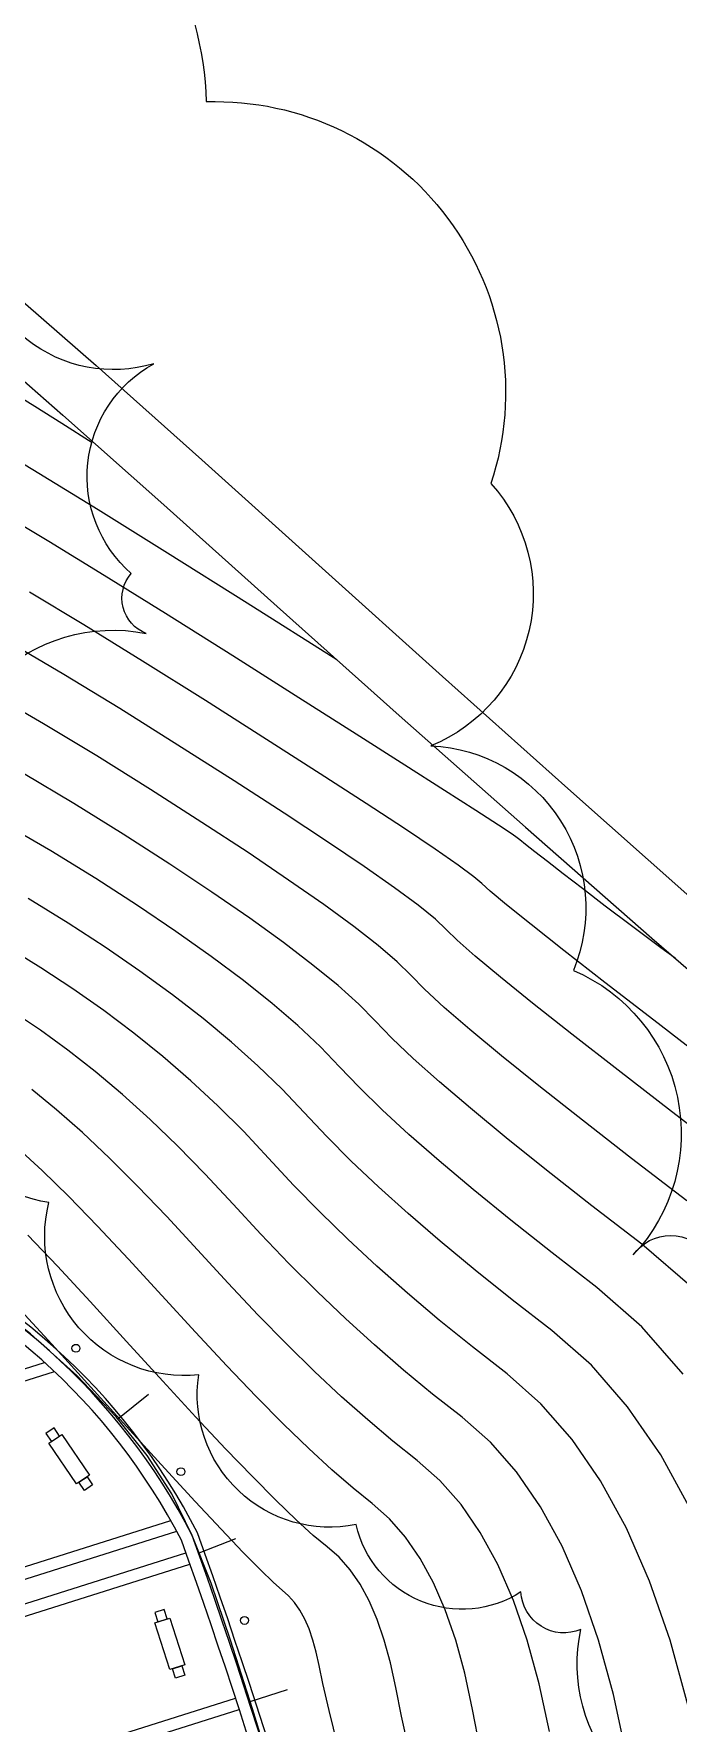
# Model space of a CAD drawing. Extents: x 351134 to 737836, y 2693212 to 3319468.
# Drawn here: x 607739 to 624113, y 2860390 to 2903320 of the extents above; entities that cross this region are included whole.
import ezdxf

# ---------------------------------------------------------------- set-up
doc = ezdxf.new("R2010")
doc.units = 0
doc.linetypes.add('0', pattern=[1, 1])
for name, color, linetype in [('00景观层', 10, 'CONTINUOUS'), ('DGX', 8, 'CONTINUOUS'), ('交通3', 1, '0'), ('地貌3', 4, '0'), ('景观层', 1, 'CONTINUOUS'), ('绿化', 3, 'CONTINUOUS')]:
    doc.layers.add(name, color=color, linetype=linetype)

msp = doc.modelspace()

# ---------------------------------------------------------------- linework, layer by layer
at = {"layer": '00景观层', "color": 1, "linetype": '0'}
for p, q in [((609875, 2868121, 2703), (610654, 2868748, -189528)), ((609875, 2868121, 2703), (610654, 2868748, -189528)), ((609875, 2868121, 2703), (610654, 2868748, -189528)), ((609875, 2868121, 2703), (610654, 2868748, -189528)), ((611939, 2864721, -189528), (612870, 2865087, -189528)), ((611939, 2864721, -189528), (612870, 2865087, -189528)), ((611939, 2864721, -189528), (612870, 2865087, -189528)), ((611939, 2864721, -189528), (612870, 2865087, -189528)), ((613235, 2860938, -189528), (614188, 2861243, -189528)), ((613235, 2860938, -189528), (614188, 2861243, -189528)), ((613235, 2860938, -189528), (614188, 2861243, -189528)), ((613235, 2860938, -189528), (614188, 2861243, -189528))]:
    msp.add_line(p, q, dxfattribs=at)
at = {"layer": '00景观层', "color": 7, "flags": 128}
for points in [[(617349, 2842819), (617529, 2842883), (616090, 2846895), (617208, 2847275), (617100, 2847498, 0.029317), (611903, 2865224, 0.184836), (603113, 2873082, 0.123687), (596175, 2872565, -0.216099), (592203, 2868810), (593652, 2864230), (584976, 2861486), (583053, 2867567), (570470, 2863588, -0.29768), (558374, 2857213, 0.003987), (558127, 2857234)], [(617349, 2842819), (617529, 2842883), (616090, 2846895), (617208, 2847275), (617100, 2847498, 0.029317), (611903, 2865224, 0.184836), (603113, 2873082, 0.123687), (596175, 2872565, -0.216099), (592203, 2868810), (593652, 2864230), (584976, 2861486), (583053, 2867567), (570470, 2863588, -0.29768), (558374, 2857213, 0.003987), (558127, 2857234)], [(602030, 2823466), (608706, 2829980), (608986, 2829694), (616795, 2837313), (616543, 2837572), (617209, 2842928), (617337, 2842973), (615897, 2846988), (616999, 2847363), (616957, 2847447, 0.029328), (611765, 2865164, 0.18445), (603073, 2872937, 0.122199), (596287, 2872444, -0.20777), (592390, 2868717), (593840, 2864132), (584878, 2861298), (582955, 2867379), (570572, 2863463, -0.296393), (558360, 2857063, 0.003987), (558115, 2857084)], [(602030, 2823466), (608706, 2829980), (608986, 2829694), (616795, 2837313), (616543, 2837572), (617209, 2842928), (617337, 2842973), (615897, 2846988), (616999, 2847363), (616957, 2847447, 0.029328), (611765, 2865164, 0.18445), (603073, 2872937, 0.122199), (596287, 2872444, -0.20777), (592390, 2868717), (593840, 2864132), (584878, 2861298), (582955, 2867379), (570572, 2863463, -0.296393), (558360, 2857063, 0.003987), (558115, 2857084)]]:
    msp.add_lwpolyline(points, format="xyb", dxfattribs=at)
at = {"layer": '00景观层', "color": 1, "linetype": '0', "elevation": 9809472}
msp.add_lwpolyline([(613892, 2858821), (613293, 2860759), (612736, 2862500), (612242, 2863952), (611765, 2865164), (611245, 2866217), (610620, 2867194), (609829, 2868178), (608829, 2869225), (607660, 2870283), (606379, 2871277), (605044, 2872128), (603713, 2872759), (602433, 2873116), (601202, 2873235), (600009, 2873176), (598840, 2872998), (597684, 2872761)], dxfattribs=at)
msp.add_lwpolyline([(613892, 2858821), (613293, 2860759), (612736, 2862500), (612242, 2863952), (611765, 2865164), (611245, 2866217), (610620, 2867194), (609829, 2868178), (608829, 2869225), (607660, 2870283), (606379, 2871277), (605044, 2872128), (603713, 2872759), (602433, 2873116), (601202, 2873235), (600009, 2873176), (598840, 2872998), (597684, 2872761)], dxfattribs=at)
msp.add_lwpolyline([(613892, 2858821), (613293, 2860759), (612736, 2862500), (612242, 2863952), (611765, 2865164), (611245, 2866217), (610620, 2867194), (609829, 2868178), (608829, 2869225), (607660, 2870283), (606379, 2871277), (605044, 2872128), (603713, 2872759), (602433, 2873116), (601202, 2873235), (600009, 2873176), (598840, 2872998), (597684, 2872761)], dxfattribs=at)
msp.add_lwpolyline([(613892, 2858821), (613293, 2860759), (612736, 2862500), (612242, 2863952), (611765, 2865164), (611245, 2866217), (610620, 2867194), (609829, 2868178), (608829, 2869225), (607660, 2870283), (606379, 2871277), (605044, 2872128), (603713, 2872759), (602433, 2873116), (601202, 2873235), (600009, 2873176), (598840, 2872998), (597684, 2872761)], dxfattribs=at)
at = {"layer": '00景观层', "color": 8, "linetype": 'Continuous', "flags": 128}
msp.add_lwpolyline([(601948, 2823805), (608712, 2830404), (608991, 2830118), (616371, 2837318), (616227, 2837466), (616934, 2843148), (616953, 2843154), (615511, 2847174), (616625, 2847552, 0.029015), (611490, 2865044, 0.18366), (602993, 2872646, 0.119144), (596511, 2872201, -0.191924), (592755, 2868538), (594211, 2863935), (584677, 2860919), (582752, 2867007), (570775, 2863212, -0.292375), (558404, 2856758)], format="xyb", dxfattribs=at)
msp.add_lwpolyline([(601948, 2823805), (608712, 2830404), (608991, 2830118), (616371, 2837318), (616227, 2837466), (616934, 2843148), (616953, 2843154), (615511, 2847174), (616625, 2847552, 0.029015), (611490, 2865044, 0.18366), (602993, 2872646, 0.119144), (596511, 2872201, -0.191924), (592755, 2868538), (594211, 2863935), (584677, 2860919), (582752, 2867007), (570775, 2863212, -0.292375), (558404, 2856758)], format="xyb", dxfattribs=at)
at = {"layer": '00景观层', "color": 250, "linetype": 'Continuous', "flags": 128}
for points in [[(593849, 2865079), (608014, 2869559)], [(593849, 2865079), (608014, 2869559)], [(593939, 2864793), (608267, 2869324)], [(593939, 2864793), (608267, 2869324)], [(583429, 2856749), (611222, 2865539)], [(583429, 2856749), (611222, 2865539)], [(583604, 2856490), (611370, 2865271)], [(583604, 2856490), (611370, 2865271)], [(583878, 2855947), (611606, 2864717)], [(583878, 2855947), (611606, 2864717)], [(583978, 2855664), (611707, 2864434)], [(583978, 2855664), (611707, 2864434)], [(569840, 2847417), (612867, 2861025)], [(569840, 2847417), (612867, 2861025)], [(570018, 2847159), (612960, 2860740)], [(570018, 2847159), (612960, 2860740)]]:
    msp.add_lwpolyline(points, dxfattribs=at)
at = {"layer": '00景观层', "color": 1, "linetype": '0'}
for centre in [(608809, 2869917, -189528), (608809, 2869917, -189528), (608809, 2869917, -189528), (608809, 2869917, -189528), (611478, 2866781, -189528), (611478, 2866781, -189528), (611478, 2866781, -189528), (611478, 2866781, -189528), (613093, 2863002, -189528), (613093, 2863002, -189528), (613093, 2863002, -189528), (613093, 2863002, -189528)]:
    msp.add_circle(centre, 100, dxfattribs=at)
at = {"layer": 'DGX', "color": 8, "linetype": 'Continuous'}
for points in [[(615439, 2887408), (613159, 2888850), (611136, 2890121), (609372, 2891220), (607867, 2892147), (606621, 2892902), (605633, 2893486), (604903, 2893897), (604432, 2894137), (603978, 2894348), (603297, 2894673), (602390, 2895114), (601258, 2895668), (599899, 2896337), (598314, 2897121), (596503, 2898019), (594465, 2899032)], [(609225, 2892923), (608449, 2893413), (607762, 2893845), (607162, 2894218), (606651, 2894534), (606227, 2894790), (605891, 2894989), (605643, 2895129), (605483, 2895210), (605328, 2895282), (605097, 2895392), (604789, 2895542), (604404, 2895731), (603942, 2895958), (603403, 2896224), (602787, 2896530), (602095, 2896874)], [(624331, 2873661), (622929, 2874738), (621677, 2875712), (620575, 2876583), (619623, 2877352), (618821, 2878018), (618169, 2878581), (617667, 2879041), (617316, 2879399), (616970, 2879741), (616488, 2880154), (615868, 2880637), (615110, 2881191), (614215, 2881816), (613183, 2882512), (612013, 2883278), (610706, 2884115), (609339, 2884968), (607988, 2885782), (606654, 2886556)], [(624331, 2873661), (622929, 2874738), (621677, 2875712), (620575, 2876583), (619623, 2877352), (618821, 2878018), (618169, 2878581), (617667, 2879041), (617316, 2879399), (616970, 2879741), (616488, 2880154), (615868, 2880637), (615110, 2881191), (614215, 2881816), (613183, 2882512), (612013, 2883278), (610706, 2884115), (609339, 2884968), (607988, 2885782), (606654, 2886556)], [(624331, 2873661), (622929, 2874738), (621677, 2875712), (620575, 2876583), (619623, 2877352), (618821, 2878018), (618169, 2878581), (617667, 2879041), (617316, 2879399), (616970, 2879741), (616488, 2880154), (615868, 2880637), (615110, 2881191), (614215, 2881816), (613183, 2882512), (612013, 2883278), (610706, 2884115), (609339, 2884968), (607988, 2885782), (606654, 2886556)], [(624331, 2873661), (622929, 2874738), (621677, 2875712), (620575, 2876583), (619623, 2877352), (618821, 2878018), (618169, 2878581), (617667, 2879041), (617316, 2879399), (616970, 2879741), (616488, 2880154), (615868, 2880637), (615110, 2881191), (614215, 2881816), (613183, 2882512), (612013, 2883278), (610706, 2884115), (609339, 2884968), (607988, 2885782), (606654, 2886556)], [(624331, 2873661), (622929, 2874738), (621677, 2875712), (620575, 2876583), (619623, 2877352), (618821, 2878018), (618169, 2878581), (617667, 2879041), (617316, 2879399), (616970, 2879741), (616488, 2880154), (615868, 2880637), (615110, 2881191), (614215, 2881816), (613183, 2882512), (612013, 2883278), (610706, 2884115), (609339, 2884968), (607988, 2885782), (606654, 2886556)], [(624331, 2873661), (622929, 2874738), (621677, 2875712), (620575, 2876583), (619623, 2877352), (618821, 2878018), (618169, 2878581), (617667, 2879041), (617316, 2879399), (616970, 2879741), (616488, 2880154), (615868, 2880637), (615110, 2881191), (614215, 2881816), (613183, 2882512), (612013, 2883278), (610706, 2884115), (609339, 2884968), (607988, 2885782), (606654, 2886556)], [(624331, 2873661), (622929, 2874738), (621677, 2875712), (620575, 2876583), (619623, 2877352), (618821, 2878018), (618169, 2878581), (617667, 2879041), (617316, 2879399), (616970, 2879741), (616488, 2880154), (615868, 2880637), (615110, 2881191), (614215, 2881816), (613183, 2882512), (612013, 2883278), (610706, 2884115), (609339, 2884968), (607988, 2885782), (606654, 2886556)], [(624331, 2873661), (622929, 2874738), (621677, 2875712), (620575, 2876583), (619623, 2877352), (618821, 2878018), (618169, 2878581), (617667, 2879041), (617316, 2879399), (616970, 2879741), (616488, 2880154), (615868, 2880637), (615110, 2881191), (614215, 2881816), (613183, 2882512), (612013, 2883278), (610706, 2884115), (609339, 2884968), (607988, 2885782), (606654, 2886556)], [(624331, 2873661), (622929, 2874738), (621677, 2875712), (620575, 2876583), (619623, 2877352), (618821, 2878018), (618169, 2878581), (617667, 2879041), (617316, 2879399), (616970, 2879741), (616488, 2880154), (615868, 2880637), (615110, 2881191), (614215, 2881816), (613183, 2882512), (612013, 2883278), (610706, 2884115), (609339, 2884968), (607988, 2885782), (606654, 2886556)], [(624331, 2873661), (622929, 2874738), (621677, 2875712), (620575, 2876583), (619623, 2877352), (618821, 2878018), (618169, 2878581), (617667, 2879041), (617316, 2879399), (616970, 2879741), (616488, 2880154), (615868, 2880637), (615110, 2881191), (614215, 2881816), (613183, 2882512), (612013, 2883278), (610706, 2884115), (609339, 2884968), (607988, 2885782), (606654, 2886556)], [(624331, 2873661), (622929, 2874738), (621677, 2875712), (620575, 2876583), (619623, 2877352), (618821, 2878018), (618169, 2878581), (617667, 2879041), (617316, 2879399), (616970, 2879741), (616488, 2880154), (615868, 2880637), (615110, 2881191), (614215, 2881816), (613183, 2882512), (612013, 2883278), (610706, 2884115), (609339, 2884968), (607988, 2885782), (606654, 2886556)], [(624331, 2873661), (622929, 2874738), (621677, 2875712), (620575, 2876583), (619623, 2877352), (618821, 2878018), (618169, 2878581), (617667, 2879041), (617316, 2879399), (616970, 2879741), (616488, 2880154), (615868, 2880637), (615110, 2881191), (614215, 2881816), (613183, 2882512), (612013, 2883278), (610706, 2884115), (609339, 2884968), (607988, 2885782), (606654, 2886556)], [(624331, 2873661), (622929, 2874738), (621677, 2875712), (620575, 2876583), (619623, 2877352), (618821, 2878018), (618169, 2878581), (617667, 2879041), (617316, 2879399), (616970, 2879741), (616488, 2880154), (615868, 2880637), (615110, 2881191), (614215, 2881816), (613183, 2882512), (612013, 2883278), (610706, 2884115), (609339, 2884968), (607988, 2885782), (606654, 2886556)], [(624331, 2873661), (622929, 2874738), (621677, 2875712), (620575, 2876583), (619623, 2877352), (618821, 2878018), (618169, 2878581), (617667, 2879041), (617316, 2879399), (616970, 2879741), (616488, 2880154), (615868, 2880637), (615110, 2881191), (614215, 2881816), (613183, 2882512), (612013, 2883278), (610706, 2884115), (609339, 2884968), (607988, 2885782), (606654, 2886556)], [(624331, 2873661), (622929, 2874738), (621677, 2875712), (620575, 2876583), (619623, 2877352), (618821, 2878018), (618169, 2878581), (617667, 2879041), (617316, 2879399), (616970, 2879741), (616488, 2880154), (615868, 2880637), (615110, 2881191), (614215, 2881816), (613183, 2882512), (612013, 2883278), (610706, 2884115), (609339, 2884968), (607988, 2885782), (606654, 2886556)], [(624331, 2873661), (622929, 2874738), (621677, 2875712), (620575, 2876583), (619623, 2877352), (618821, 2878018), (618169, 2878581), (617667, 2879041), (617316, 2879399), (616970, 2879741), (616488, 2880154), (615868, 2880637), (615110, 2881191), (614215, 2881816), (613183, 2882512), (612013, 2883278), (610706, 2884115), (609339, 2884968), (607988, 2885782), (606654, 2886556)], [(624331, 2873661), (622929, 2874738), (621677, 2875712), (620575, 2876583), (619623, 2877352), (618821, 2878018), (618169, 2878581), (617667, 2879041), (617316, 2879399), (616970, 2879741), (616488, 2880154), (615868, 2880637), (615110, 2881191), (614215, 2881816), (613183, 2882512), (612013, 2883278), (610706, 2884115), (609339, 2884968), (607988, 2885782), (606654, 2886556)], [(624331, 2873661), (622929, 2874738), (621677, 2875712), (620575, 2876583), (619623, 2877352), (618821, 2878018), (618169, 2878581), (617667, 2879041), (617316, 2879399), (616970, 2879741), (616488, 2880154), (615868, 2880637), (615110, 2881191), (614215, 2881816), (613183, 2882512), (612013, 2883278), (610706, 2884115), (609339, 2884968), (607988, 2885782), (606654, 2886556)], [(624331, 2873661), (622929, 2874738), (621677, 2875712), (620575, 2876583), (619623, 2877352), (618821, 2878018), (618169, 2878581), (617667, 2879041), (617316, 2879399), (616970, 2879741), (616488, 2880154), (615868, 2880637), (615110, 2881191), (614215, 2881816), (613183, 2882512), (612013, 2883278), (610706, 2884115), (609339, 2884968), (607988, 2885782), (606654, 2886556)], [(624331, 2873661), (622929, 2874738), (621677, 2875712), (620575, 2876583), (619623, 2877352), (618821, 2878018), (618169, 2878581), (617667, 2879041), (617316, 2879399), (616970, 2879741), (616488, 2880154), (615868, 2880637), (615110, 2881191), (614215, 2881816), (613183, 2882512), (612013, 2883278), (610706, 2884115), (609339, 2884968), (607988, 2885782), (606654, 2886556)], [(624466, 2871458), (623189, 2872563), (621918, 2873541), (620768, 2874443), (619739, 2875267), (618832, 2876015), (618045, 2876685), (617380, 2877279), (616836, 2877796), (616413, 2878236), (615996, 2878661), (615469, 2879135), (614833, 2879656), (614087, 2880226), (613232, 2880843), (612267, 2881508), (611193, 2882222), (610009, 2882983), (608756, 2883761), (607474, 2884523)], [(624239, 2869260), (623188, 2870460), (622047, 2871464), (620907, 2872344), (619859, 2873173), (618904, 2873951), (618040, 2874678), (617269, 2875353), (616591, 2875977), (616004, 2876551), (615510, 2877072), (615021, 2877581), (614451, 2878116), (613798, 2878675), (613065, 2879260), (612249, 2879870), (611352, 2880505), (610373, 2881166), (609312, 2881852), (608173, 2882555), (606961, 2883265)], [(624434, 2865809), (623671, 2867206), (622828, 2868432), (621906, 2869484), (620905, 2870365), (619896, 2871147), (618950, 2871904), (618068, 2872635), (617249, 2873341), (616494, 2874021), (615801, 2874676), (615173, 2875305), (614607, 2875909), (614047, 2876502), (613432, 2877097), (612764, 2877694), (612042, 2878294), (611266, 2878897), (610436, 2879502), (609552, 2880110), (608615, 2880721), (607596, 2881346)], [(624358, 2860853), (623907, 2862499), (623387, 2863997), (622798, 2865347), (622142, 2866549), (621417, 2867603), (620624, 2868509), (619763, 2869266), (618885, 2869950), (618041, 2870634), (617232, 2871319), (616458, 2872004), (615718, 2872689), (615012, 2873374), (614341, 2874060), (613704, 2874746), (613072, 2875422), (612414, 2876078), (611729, 2876713), (611019, 2877329), (610283, 2877924), (609520, 2878499), (608732, 2879054), (607918, 2879589), (607043, 2880125)], [(622791, 2859619), (622470, 2861121), (622091, 2862500), (621656, 2863755), (621163, 2864885), (620614, 2865892), (620007, 2866775), (619342, 2867533), (618621, 2868168), (617874, 2868753), (617133, 2869365), (616397, 2870003), (615666, 2870667), (614942, 2871356), (614223, 2872072), (613509, 2872814), (612802, 2873582), (612097, 2874342), (611395, 2875059), (610695, 2875732), (609996, 2876363), (609299, 2876951), (608605, 2877496), (607912, 2877998), (607220, 2878458)], [(620840, 2860178), (620581, 2861389), (620276, 2862501), (619925, 2863512), (619528, 2864423), (619085, 2865235), (618596, 2865946), (618060, 2866558), (617479, 2867069), (616863, 2867556), (616224, 2868096), (615561, 2868687), (614875, 2869330), (614166, 2870024), (613434, 2870771), (612678, 2871569), (611899, 2872419), (611123, 2873262), (610377, 2874040), (609660, 2874752), (608973, 2875398), (608316, 2875978), (607689, 2876493)], [(619083, 2859743), (618889, 2860738), (618693, 2861658), (618461, 2862501), (618195, 2863269), (617893, 2863961), (617557, 2864577), (617185, 2865118), (616779, 2865582), (616337, 2865970), (615852, 2866359), (615315, 2866826), (614725, 2867371), (614084, 2867992), (613390, 2868692), (612644, 2869469), (611846, 2870323), (610996, 2871256), (610148, 2872182), (609358, 2873021), (608626, 2873771), (607951, 2874432), (607333, 2875005)], [(617275, 2859694), (617084, 2860570), (616938, 2861298), (616804, 2861926), (616646, 2862502), (616464, 2863027), (616258, 2863499), (616028, 2863920), (615774, 2864289), (615497, 2864606), (615195, 2864872), (614841, 2865163), (614406, 2865557), (613890, 2866054), (613293, 2866655), (612614, 2867360), (611855, 2868167), (611015, 2869078), (610093, 2870092), (609174, 2871103), (608340, 2872002), (607591, 2872790)], [(615465, 2859816), (615243, 2860716), (615084, 2861397), (614987, 2861857), (614915, 2862194), (614831, 2862503), (614733, 2862784), (614623, 2863037), (614500, 2863263), (614364, 2863461), (614215, 2863631), (614053, 2863773), (613830, 2863966), (613497, 2864287), (613054, 2864738), (612501, 2865318), (611838, 2866027), (611066, 2866866), (610183, 2867833), (609190, 2868929), (608199, 2870023), (607321, 2870983)]]:
    msp.add_lwpolyline(points, dxfattribs=at)
for points, elevation in [([(624034, 2879832), (623668, 2880093), (622922, 2880650), (622260, 2881156), (621684, 2881597), (621193, 2881974), (620788, 2882286), (620469, 2882534), (620235, 2882717), (620087, 2882835), (620024, 2882889), (619894, 2882980), (619543, 2883211), (618971, 2883580), (618178, 2884088), (617165, 2884735), (615930, 2885521), (614474, 2886446), (612798, 2887509), (611087, 2888588), (609529, 2889556), (608123, 2890415), (606870, 2891164)], 366000), ([(624951, 2877132), (623495, 2878251), (622246, 2879215), (621205, 2880026), (620373, 2880682), (619748, 2881184), (619331, 2881532), (619121, 2881726), (618920, 2881901), (618525, 2882192), (617937, 2882599), (617156, 2883122), (616182, 2883762), (615014, 2884518), (613654, 2885390), (612101, 2886378), (610504, 2887381), (609015, 2888298), (607633, 2889129)], 367000), ([(624951, 2877132), (623495, 2878251), (622246, 2879215), (621205, 2880026), (620373, 2880682), (619748, 2881184), (619331, 2881532), (619121, 2881726), (618920, 2881901), (618525, 2882192), (617937, 2882599), (617156, 2883122), (616182, 2883762), (615014, 2884518), (613654, 2885390), (612101, 2886378), (610504, 2887381), (609015, 2888298), (607633, 2889129)], 367000), ([(624951, 2877132), (623495, 2878251), (622246, 2879215), (621205, 2880026), (620373, 2880682), (619748, 2881184), (619331, 2881532), (619121, 2881726), (618920, 2881901), (618525, 2882192), (617937, 2882599), (617156, 2883122), (616182, 2883762), (615014, 2884518), (613654, 2885390), (612101, 2886378), (610504, 2887381), (609015, 2888298), (607633, 2889129)], 367000), ([(624951, 2877132), (623495, 2878251), (622246, 2879215), (621205, 2880026), (620373, 2880682), (619748, 2881184), (619331, 2881532), (619121, 2881726), (618920, 2881901), (618525, 2882192), (617937, 2882599), (617156, 2883122), (616182, 2883762), (615014, 2884518), (613654, 2885390), (612101, 2886378), (610504, 2887381), (609015, 2888298), (607633, 2889129)], 367000), ([(624951, 2877132), (623495, 2878251), (622246, 2879215), (621205, 2880026), (620373, 2880682), (619748, 2881184), (619331, 2881532), (619121, 2881726), (618920, 2881901), (618525, 2882192), (617937, 2882599), (617156, 2883122), (616182, 2883762), (615014, 2884518), (613654, 2885390), (612101, 2886378), (610504, 2887381), (609015, 2888298), (607633, 2889129)], 367000), ([(624951, 2877132), (623495, 2878251), (622246, 2879215), (621205, 2880026), (620373, 2880682), (619748, 2881184), (619331, 2881532), (619121, 2881726), (618920, 2881901), (618525, 2882192), (617937, 2882599), (617156, 2883122), (616182, 2883762), (615014, 2884518), (613654, 2885390), (612101, 2886378), (610504, 2887381), (609015, 2888298), (607633, 2889129)], 367000), ([(624951, 2877132), (623495, 2878251), (622246, 2879215), (621205, 2880026), (620373, 2880682), (619748, 2881184), (619331, 2881532), (619121, 2881726), (618920, 2881901), (618525, 2882192), (617937, 2882599), (617156, 2883122), (616182, 2883762), (615014, 2884518), (613654, 2885390), (612101, 2886378), (610504, 2887381), (609015, 2888298), (607633, 2889129)], 367000), ([(624951, 2877132), (623495, 2878251), (622246, 2879215), (621205, 2880026), (620373, 2880682), (619748, 2881184), (619331, 2881532), (619121, 2881726), (618920, 2881901), (618525, 2882192), (617937, 2882599), (617156, 2883122), (616182, 2883762), (615014, 2884518), (613654, 2885390), (612101, 2886378), (610504, 2887381), (609015, 2888298), (607633, 2889129)], 367000), ([(624951, 2877132), (623495, 2878251), (622246, 2879215), (621205, 2880026), (620373, 2880682), (619748, 2881184), (619331, 2881532), (619121, 2881726), (618920, 2881901), (618525, 2882192), (617937, 2882599), (617156, 2883122), (616182, 2883762), (615014, 2884518), (613654, 2885390), (612101, 2886378), (610504, 2887381), (609015, 2888298), (607633, 2889129)], 367000), ([(624951, 2877132), (623495, 2878251), (622246, 2879215), (621205, 2880026), (620373, 2880682), (619748, 2881184), (619331, 2881532), (619121, 2881726), (618920, 2881901), (618525, 2882192), (617937, 2882599), (617156, 2883122), (616182, 2883762), (615014, 2884518), (613654, 2885390), (612101, 2886378), (610504, 2887381), (609015, 2888298), (607633, 2889129)], 367000), ([(624951, 2877132), (623495, 2878251), (622246, 2879215), (621205, 2880026), (620373, 2880682), (619748, 2881184), (619331, 2881532), (619121, 2881726), (618920, 2881901), (618525, 2882192), (617937, 2882599), (617156, 2883122), (616182, 2883762), (615014, 2884518), (613654, 2885390), (612101, 2886378), (610504, 2887381), (609015, 2888298), (607633, 2889129)], 367000), ([(624951, 2877132), (623495, 2878251), (622246, 2879215), (621205, 2880026), (620373, 2880682), (619748, 2881184), (619331, 2881532), (619121, 2881726), (618920, 2881901), (618525, 2882192), (617937, 2882599), (617156, 2883122), (616182, 2883762), (615014, 2884518), (613654, 2885390), (612101, 2886378), (610504, 2887381), (609015, 2888298), (607633, 2889129)], 367000), ([(624951, 2877132), (623495, 2878251), (622246, 2879215), (621205, 2880026), (620373, 2880682), (619748, 2881184), (619331, 2881532), (619121, 2881726), (618920, 2881901), (618525, 2882192), (617937, 2882599), (617156, 2883122), (616182, 2883762), (615014, 2884518), (613654, 2885390), (612101, 2886378), (610504, 2887381), (609015, 2888298), (607633, 2889129)], 367000), ([(624951, 2877132), (623495, 2878251), (622246, 2879215), (621205, 2880026), (620373, 2880682), (619748, 2881184), (619331, 2881532), (619121, 2881726), (618920, 2881901), (618525, 2882192), (617937, 2882599), (617156, 2883122), (616182, 2883762), (615014, 2884518), (613654, 2885390), (612101, 2886378), (610504, 2887381), (609015, 2888298), (607633, 2889129)], 367000), ([(624951, 2877132), (623495, 2878251), (622246, 2879215), (621205, 2880026), (620373, 2880682), (619748, 2881184), (619331, 2881532), (619121, 2881726), (618920, 2881901), (618525, 2882192), (617937, 2882599), (617156, 2883122), (616182, 2883762), (615014, 2884518), (613654, 2885390), (612101, 2886378), (610504, 2887381), (609015, 2888298), (607633, 2889129)], 367000), ([(624951, 2877132), (623495, 2878251), (622246, 2879215), (621205, 2880026), (620373, 2880682), (619748, 2881184), (619331, 2881532), (619121, 2881726), (618920, 2881901), (618525, 2882192), (617937, 2882599), (617156, 2883122), (616182, 2883762), (615014, 2884518), (613654, 2885390), (612101, 2886378), (610504, 2887381), (609015, 2888298), (607633, 2889129)], 367000), ([(625473, 2874760), (623940, 2875935), (622586, 2876981), (621411, 2877899), (620414, 2878689), (619597, 2879350), (618958, 2879883), (618499, 2880287), (618219, 2880563), (617945, 2880821), (617506, 2881173), (616902, 2881618), (616133, 2882157), (615198, 2882789), (614099, 2883515), (612834, 2884334), (611403, 2885246), (609922, 2886174), (608502, 2887040), (607143, 2887843)], 368000)]:
    msp.add_lwpolyline(points, dxfattribs=dict(at, elevation=elevation))
at = {"layer": '交通3', "color": 6, "linetype": '0'}
for points, elevation in [([(574382, 2902641), (577380, 2902120), (580355, 2901627), (583287, 2901190), (586154, 2900838), (588934, 2900598), (591600, 2900486), (594106, 2900466), (596399, 2900487), (598428, 2900502), (600140, 2900460), (601523, 2900307), (602723, 2899959), (603923, 2899328), (605309, 2898326), (607064, 2896863), (609322, 2894888), (612005, 2892496), (614983, 2889820), (618127, 2886991), (621308, 2884143), (624412, 2881391)], -10061), ([(574382, 2902641), (577380, 2902120), (580355, 2901627), (583287, 2901190), (586154, 2900838), (588934, 2900598), (591600, 2900486), (594106, 2900466), (596399, 2900487), (598428, 2900502), (600140, 2900460), (601523, 2900307), (602723, 2899959), (603923, 2899328), (605309, 2898326), (607064, 2896863), (609322, 2894888), (612005, 2892496), (614983, 2889820), (618127, 2886991), (621308, 2884143), (624412, 2881391)], -10061), ([(588595, 2899057), (591153, 2899082), (593630, 2899094), (595944, 2899080), (598012, 2899026), (599754, 2898920), (601132, 2898735), (602292, 2898392), (603422, 2897798), (604712, 2896863), (606352, 2895492), (608481, 2893628), (611041, 2891349), (613924, 2888769), (617024, 2886000), (620231, 2883156), (623444, 2880341), (626580, 2877634)], -10572), ([(588595, 2899057), (591153, 2899082), (593630, 2899094), (595944, 2899080), (598012, 2899026), (599754, 2898920), (601132, 2898735), (602292, 2898392), (603422, 2897798), (604712, 2896863), (606352, 2895492), (608481, 2893628), (611041, 2891349), (613924, 2888769), (617024, 2886000), (620231, 2883156), (623444, 2880341), (626580, 2877634)], -10572)]:
    msp.add_lwpolyline(points, dxfattribs=dict(at, elevation=elevation))
at = {"layer": '地貌3', "color": 1, "linetype": '0'}
for p, q in [((609875, 2868121, 2703), (610654, 2868748, -189528)), ((609875, 2868121, 2703), (610654, 2868748, -189528)), ((609875, 2868121, 2703), (610654, 2868748, -189528)), ((609875, 2868121, 2703), (610654, 2868748, -189528)), ((611939, 2864721, -189528), (612870, 2865087, -189528)), ((611939, 2864721, -189528), (612870, 2865087, -189528)), ((611939, 2864721, -189528), (612870, 2865087, -189528)), ((611939, 2864721, -189528), (612870, 2865087, -189528)), ((613235, 2860938, -189528), (614188, 2861243, -189528)), ((613235, 2860938, -189528), (614188, 2861243, -189528)), ((613235, 2860938, -189528), (614188, 2861243, -189528)), ((613235, 2860938, -189528), (614188, 2861243, -189528))]:
    msp.add_line(p, q, dxfattribs=at)
at = {"layer": '地貌3', "color": 1, "linetype": '0', "elevation": 9809472}
msp.add_lwpolyline([(613892, 2858821), (613293, 2860759), (612736, 2862500), (612242, 2863952), (611765, 2865164), (611245, 2866217), (610620, 2867194), (609829, 2868178), (608829, 2869225), (607660, 2870283), (606379, 2871277), (605044, 2872128), (603713, 2872759), (602433, 2873116), (601202, 2873235), (600009, 2873176), (598840, 2872998), (597684, 2872761)], dxfattribs=at)
msp.add_lwpolyline([(613892, 2858821), (613293, 2860759), (612736, 2862500), (612242, 2863952), (611765, 2865164), (611245, 2866217), (610620, 2867194), (609829, 2868178), (608829, 2869225), (607660, 2870283), (606379, 2871277), (605044, 2872128), (603713, 2872759), (602433, 2873116), (601202, 2873235), (600009, 2873176), (598840, 2872998), (597684, 2872761)], dxfattribs=at)
msp.add_lwpolyline([(613892, 2858821), (613293, 2860759), (612736, 2862500), (612242, 2863952), (611765, 2865164), (611245, 2866217), (610620, 2867194), (609829, 2868178), (608829, 2869225), (607660, 2870283), (606379, 2871277), (605044, 2872128), (603713, 2872759), (602433, 2873116), (601202, 2873235), (600009, 2873176), (598840, 2872998), (597684, 2872761)], dxfattribs=at)
msp.add_lwpolyline([(613892, 2858821), (613293, 2860759), (612736, 2862500), (612242, 2863952), (611765, 2865164), (611245, 2866217), (610620, 2867194), (609829, 2868178), (608829, 2869225), (607660, 2870283), (606379, 2871277), (605044, 2872128), (603713, 2872759), (602433, 2873116), (601202, 2873235), (600009, 2873176), (598840, 2872998), (597684, 2872761)], dxfattribs=at)
at = {"layer": '地貌3', "color": 1, "linetype": '0'}
for centre in [(608809, 2869917, -189528), (608809, 2869917, -189528), (608809, 2869917, -189528), (608809, 2869917, -189528), (611478, 2866781, -189528), (611478, 2866781, -189528), (611478, 2866781, -189528), (611478, 2866781, -189528), (613093, 2863002, -189528), (613093, 2863002, -189528), (613093, 2863002, -189528), (613093, 2863002, -189528)]:
    msp.add_circle(centre, 100, dxfattribs=at)
at = {"layer": '景观层', "color": 7}
for points in [[(608394, 2867687), (608254, 2867894), (608047, 2867754), (608187, 2867547)], [(608394, 2867687), (608254, 2867894), (608047, 2867754), (608187, 2867547)], [(608456, 2867729), (609157, 2866694), (608825, 2866470), (608125, 2867505)], [(608456, 2867729), (609157, 2866694), (608825, 2866470), (608125, 2867505)], [(609095, 2866652), (609235, 2866445), (609027, 2866305), (608887, 2866512)], [(609095, 2866652), (609235, 2866445), (609027, 2866305), (608887, 2866512)], [(611128, 2863041), (611052, 2863279), (610814, 2863204), (610889, 2862965)], [(611128, 2863041), (611052, 2863279), (610814, 2863204), (610889, 2862965)], [(611199, 2863063), (611576, 2861871), (611195, 2861751), (610818, 2862943)], [(611199, 2863063), (611576, 2861871), (611195, 2861751), (610818, 2862943)], [(611505, 2861849), (611580, 2861610), (611342, 2861535), (611266, 2861773)], [(611505, 2861849), (611580, 2861610), (611342, 2861535), (611266, 2861773)]]:
    msp.add_lwpolyline(points, close=True, dxfattribs=at)
at = {"layer": '绿化', "linetype": 'Continuous', "elevation": 369000, "flags": 128}
msp.add_lwpolyline([(626209, 2857825, -0.520567), (621639, 2862773, -0.520567), (620116, 2863725, -0.520567), (615927, 2865437, -0.520567), (611929, 2869243, -0.520567), (608121, 2873620, -0.520567), (605645, 2878568, -0.520567), (605455, 2883135, -0.520567), (610596, 2888083, -0.520567), (610215, 2889606, -0.520567), (610786, 2894934, -0.520567), (606217, 2898550, -0.520567), (604122, 2898931, -0.520567), (600695, 2900834, -0.520567), (597268, 2902737, -0.520567), (597268, 2904640, -0.520567), (600885, 2909017, -0.520567), (612119, 2901595, -0.520567), (619354, 2891889, -0.520567), (617831, 2885229, -0.520567), (621449, 2879520, -0.520567), (622972, 2872288, -0.520567), (624876, 2872288, -0.520567)], format="xyb", dxfattribs=at)

doc.saveas('drawing.dxf')
